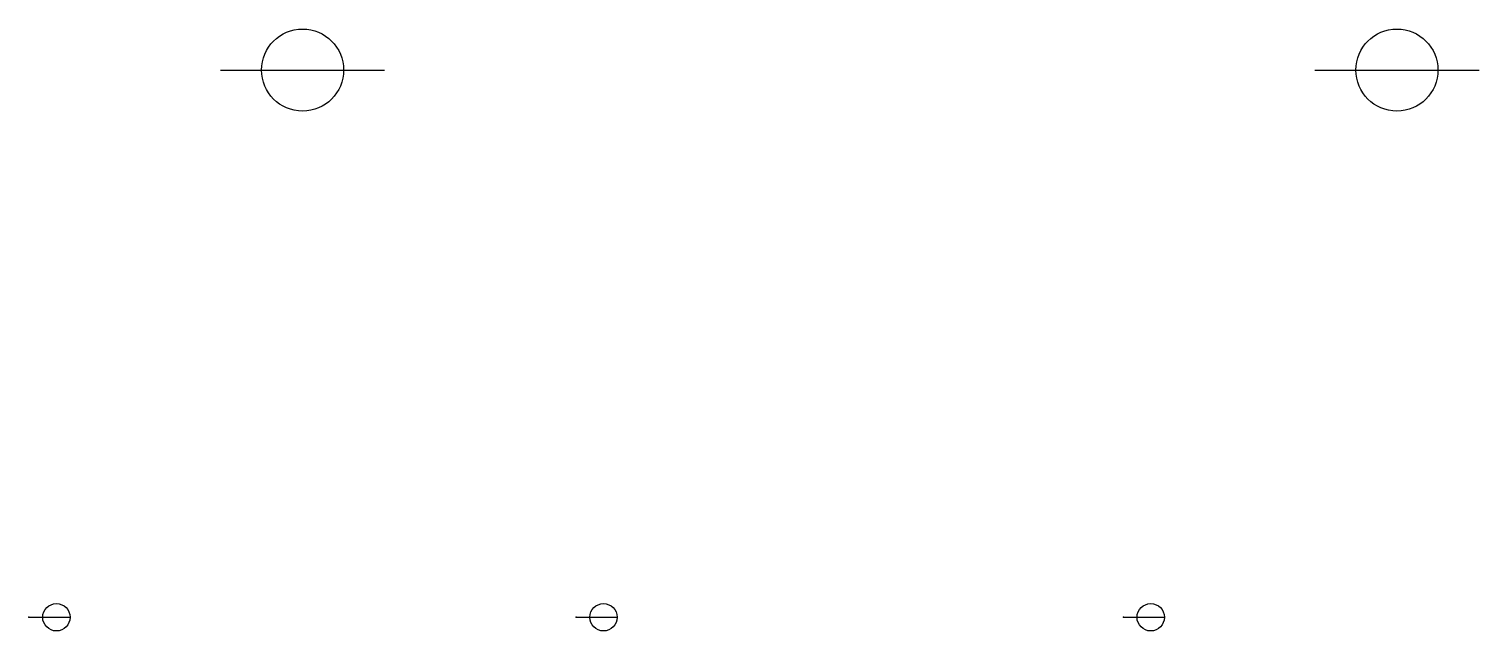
# Model space of a CAD drawing. Header units: metres. Extents: x 1 to 6.3, y 1.95 to 4.15.
import ezdxf

# ---------------------------------------------------------------- set-up
doc = ezdxf.new("R2010")
doc.units = ezdxf.units.M
doc.layers.add('ELEC-CONTACTO', color=30, linetype='Continuous')
doc.layers.add('LAMPARA-PENDIENTE', color=2, linetype='Continuous')

# ---------------------------------------------------------------- blocks, each defined once
blk = doc.blocks.new('CONTACTO')
blk.add_lwpolyline([(0, 0), (0.15, 0)])
blk.add_circle((0.1, 0), 0.05)
blk.add_point((0, 0))
blk = doc.blocks.new('LAMPARA')
blk.add_line((-0.3, 0), (0.3, 0))
blk.add_circle((0, 0), 0.15)

msp = doc.modelspace()

# ---------------------------------------------------------------- block references
at = {"layer": 'ELEC-CONTACTO'}
for p in [(1, 2), (3, 2), (5, 2)]:
    msp.add_blockref('CONTACTO', p, dxfattribs=at)
at = {"layer": 'LAMPARA-PENDIENTE'}
for p in [(2, 4), (6, 4)]:
    msp.add_blockref('LAMPARA', p, dxfattribs=at)

doc.saveas('drawing.dxf')
